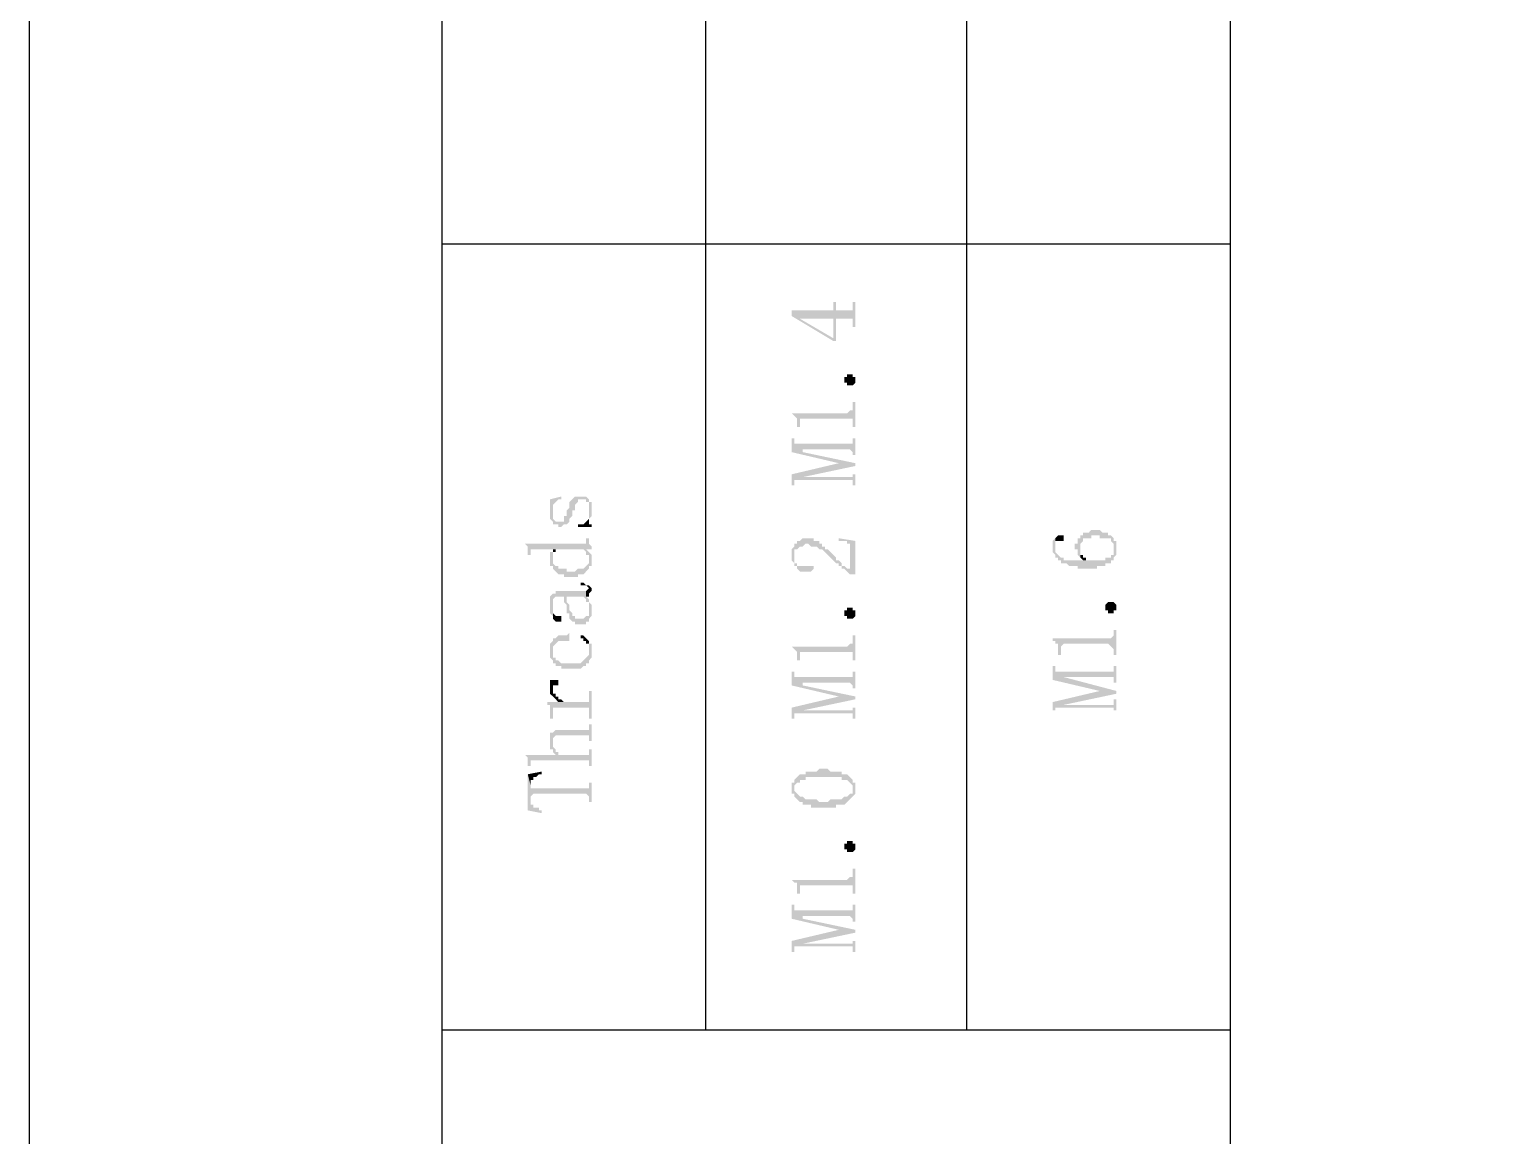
# Model space of a CAD drawing. Header units: inches. Extents: x 3613 to 8393, y -2205 to -794.
# Drawn here: x 4540.89 to 4564.64, y -2058.91 to -2040.93 of the extents above; entities that cross this region are included whole.
import ezdxf

# ---------------------------------------------------------------- set-up
doc = ezdxf.new("R2010")
doc.units = ezdxf.units.IN
doc.header["$MEASUREMENT"] = 0

msp = doc.modelspace()

# ---------------------------------------------------------------- hatches: boundary and pattern name
at = {"transparency": 33554559}
for points in [[(4553.279, -2045.501), (4553.279, -2045.591), (4553.956, -2045.997), (4554.001, -2045.997), (4554.001, -2045.636), (4554.272, -2045.636), (4554.272, -2045.772), (4554.317, -2045.772), (4554.317, -2045.366), (4554.272, -2045.366), (4554.272, -2045.456), (4554.272, -2045.501), (4554.001, -2045.501), (4554.001, -2045.366), (4553.956, -2045.366), (4553.956, -2045.952), (4553.414, -2045.636), (4553.414, -2045.636)], [(4553.279, -2045.501), (4553.414, -2045.636), (4553.956, -2045.636), (4553.956, -2045.952), (4553.956, -2045.501)], [(4554.317, -2046.629), (4554.317, -2046.674), (4554.317, -2046.674), (4554.272, -2046.72), (4554.182, -2046.72), (4554.182, -2046.674), (4554.137, -2046.674), (4554.137, -2046.629), (4554.137, -2046.584), (4554.182, -2046.584), (4554.182, -2046.539), (4554.272, -2046.539), (4554.272, -2046.584), (4554.317, -2046.584), (4554.317, -2046.629)], [(4553.279, -2047.171), (4553.279, -2047.171), (4553.324, -2047.216), (4553.324, -2047.216), (4553.369, -2047.261), (4553.369, -2047.306), (4553.369, -2047.397), (4553.414, -2047.397), (4553.414, -2047.261), (4554.272, -2047.261), (4554.272, -2047.306), (4554.272, -2047.397), (4554.317, -2047.397), (4554.317, -2046.99), (4554.272, -2046.99), (4554.272, -2047.081), (4554.272, -2047.126), (4554.227, -2047.126), (4554.182, -2047.171)], [(4553.279, -2047.577), (4553.279, -2047.803), (4554.046, -2047.983), (4554.046, -2047.983), (4554.317, -2048.028), (4554.317, -2047.983), (4553.46, -2047.803), (4553.46, -2047.758), (4553.369, -2047.667), (4553.324, -2047.667), (4553.324, -2047.577)], [(4553.369, -2047.667), (4553.46, -2047.758), (4554.227, -2047.758), (4554.272, -2047.803), (4554.272, -2047.848), (4554.317, -2047.848), (4554.317, -2047.577), (4554.272, -2047.577), (4554.272, -2047.622), (4554.272, -2047.667), (4554.227, -2047.667)], [(4553.279, -2048.164), (4553.279, -2048.344), (4553.324, -2048.344), (4553.324, -2048.299), (4553.324, -2048.254), (4553.369, -2048.254), (4553.46, -2048.209), (4554.317, -2048.028), (4554.046, -2047.983)], [(4553.369, -2048.254), (4554.272, -2048.254), (4554.272, -2048.344), (4554.317, -2048.344), (4554.317, -2048.164), (4554.272, -2048.164), (4554.272, -2048.209), (4553.46, -2048.209)], [(4549.352, -2048.57), (4549.352, -2048.615), (4549.398, -2048.931), (4549.398, -2048.75), (4549.398, -2048.705), (4549.398, -2048.66), (4549.443, -2048.615), (4549.443, -2048.615), (4549.488, -2048.57), (4549.533, -2048.57), (4549.533, -2048.525)], [(4549.352, -2048.75), (4549.352, -2048.841), (4549.352, -2048.886), (4549.398, -2048.931), (4549.352, -2048.615), (4549.352, -2048.66)], [(4549.398, -2048.931), (4549.398, -2048.976), (4549.488, -2048.976), (4549.488, -2049.021), (4549.533, -2049.021), (4549.578, -2048.976), (4549.623, -2048.976), (4549.668, -2048.931), (4549.668, -2048.886), (4549.668, -2048.886), (4549.714, -2048.841), (4549.714, -2048.796), (4549.714, -2048.75), (4549.759, -2048.75), (4549.759, -2048.66), (4549.759, -2048.66), (4549.804, -2048.615), (4549.804, -2048.57), (4549.939, -2048.57), (4549.939, -2048.615), (4549.984, -2048.615), (4549.984, -2048.66), (4549.984, -2048.931), (4549.984, -2048.886), (4550.029, -2048.841), (4550.029, -2048.75), (4550.029, -2048.615), (4549.984, -2048.615), (4549.984, -2048.57), (4549.984, -2048.57), (4549.939, -2048.525), (4549.759, -2048.525), (4549.714, -2048.57), (4549.714, -2048.57), (4549.668, -2048.615), (4549.668, -2048.66), (4549.668, -2048.705), (4549.623, -2048.75), (4549.623, -2048.796), (4549.623, -2048.841), (4549.578, -2048.841), (4549.578, -2048.931), (4549.443, -2048.931), (4549.398, -2048.886), (4549.398, -2048.841), (4549.398, -2048.75)], [(4549.804, -2048.976), (4549.804, -2049.021), (4550.029, -2049.021), (4550.029, -2048.976), (4549.984, -2048.976), (4549.984, -2048.75), (4549.984, -2048.796), (4549.984, -2048.886), (4549.984, -2048.886), (4549.939, -2048.931), (4549.939, -2048.931), (4549.894, -2048.976), (4549.849, -2048.976)], [(4557.567, -2049.202), (4557.567, -2049.337), (4557.567, -2049.247), (4557.702, -2049.247), (4557.702, -2049.157), (4557.612, -2049.157)], [(4557.882, -2049.337), (4557.882, -2049.382), (4557.928, -2049.382), (4557.928, -2049.473), (4557.928, -2049.473), (4557.973, -2049.518), (4557.973, -2049.337), (4557.973, -2049.292), (4557.973, -2049.292), (4558.018, -2049.247), (4558.018, -2049.202), (4558.153, -2049.202), (4558.153, -2049.157), (4558.289, -2049.157), (4558.289, -2049.202), (4558.469, -2049.202), (4558.469, -2049.247), (4558.469, -2049.247), (4558.514, -2049.292), (4558.514, -2049.518), (4558.559, -2049.473), (4558.559, -2049.382), (4558.559, -2049.337), (4558.559, -2049.247), (4558.514, -2049.247), (4558.514, -2049.202), (4558.514, -2049.202), (4558.469, -2049.157), (4558.424, -2049.157), (4558.424, -2049.112), (4558.334, -2049.112), (4558.289, -2049.066), (4558.153, -2049.066), (4558.108, -2049.112), (4558.018, -2049.112), (4558.018, -2049.157), (4557.973, -2049.157), (4557.973, -2049.202), (4557.928, -2049.202), (4557.928, -2049.247), (4557.928, -2049.292), (4557.882, -2049.292)], [(4548.946, -2049.292), (4548.946, -2049.292), (4548.991, -2049.337), (4548.991, -2049.382), (4548.991, -2049.473), (4549.037, -2049.473), (4549.037, -2049.382), (4549.443, -2049.382), (4549.443, -2049.427), (4549.443, -2049.382), (4550.029, -2049.382), (4550.029, -2049.337), (4550.029, -2049.337), (4549.984, -2049.292), (4549.984, -2049.247), (4549.984, -2049.202), (4549.939, -2049.202), (4549.939, -2049.247), (4549.939, -2049.292), (4549.894, -2049.292)], [(4549.352, -2049.563), (4549.352, -2049.608), (4549.352, -2049.653), (4549.398, -2049.653), (4549.398, -2049.698), (4549.398, -2049.698), (4549.443, -2049.743), (4549.443, -2049.743), (4549.488, -2049.789), (4549.578, -2049.789), (4549.578, -2049.834), (4549.804, -2049.834), (4549.804, -2049.789), (4549.894, -2049.789), (4549.939, -2049.743), (4549.939, -2049.743), (4549.984, -2049.698), (4549.984, -2049.563), (4549.984, -2049.608), (4549.984, -2049.608), (4549.939, -2049.653), (4549.939, -2049.653), (4549.894, -2049.698), (4549.804, -2049.698), (4549.759, -2049.743), (4549.623, -2049.743), (4549.623, -2049.698), (4549.488, -2049.698), (4549.488, -2049.653), (4549.443, -2049.653), (4549.398, -2049.608), (4549.398, -2049.427), (4549.352, -2049.427), (4549.352, -2049.473), (4549.352, -2049.518)], [(4549.398, -2049.427), (4549.398, -2049.518), (4549.398, -2049.427), (4549.443, -2049.427), (4549.443, -2049.382), (4549.398, -2049.382)], [(4549.894, -2049.382), (4549.939, -2049.427), (4549.939, -2049.473), (4549.984, -2049.473), (4549.984, -2049.698), (4549.984, -2049.653), (4550.029, -2049.653), (4550.029, -2049.608), (4550.029, -2049.563), (4550.029, -2049.518), (4550.029, -2049.473), (4549.984, -2049.427), (4549.984, -2049.427), (4549.939, -2049.382)], [(4553.279, -2049.473), (4553.279, -2049.518), (4553.279, -2049.563), (4553.324, -2049.608), (4553.324, -2049.473), (4553.324, -2049.382), (4553.369, -2049.382), (4553.414, -2049.337), (4553.46, -2049.337), (4553.505, -2049.292), (4553.55, -2049.292), (4553.595, -2049.337), (4553.685, -2049.337), (4553.73, -2049.382), (4553.775, -2049.382), (4553.821, -2049.427), (4553.821, -2049.427), (4553.866, -2049.473), (4553.866, -2049.473), (4553.911, -2049.518), (4553.911, -2049.518), (4553.956, -2049.563), (4553.956, -2049.563), (4554.001, -2049.608), (4554.046, -2049.608), (4554.046, -2049.653), (4554.091, -2049.653), (4554.091, -2049.698), (4554.137, -2049.698), (4554.182, -2049.743), (4554.182, -2049.743), (4554.227, -2049.789), (4554.227, -2049.698), (4554.182, -2049.698), (4554.137, -2049.653), (4554.091, -2049.653), (4554.091, -2049.608), (4554.091, -2049.608), (4554.046, -2049.563), (4554.001, -2049.563), (4554.001, -2049.518), (4554.001, -2049.518), (4553.956, -2049.473), (4553.956, -2049.473), (4553.911, -2049.427), (4553.911, -2049.427), (4553.866, -2049.382), (4553.821, -2049.382), (4553.821, -2049.337), (4553.775, -2049.337), (4553.775, -2049.292), (4553.73, -2049.292), (4553.73, -2049.247), (4553.64, -2049.247), (4553.64, -2049.202), (4553.46, -2049.202), (4553.414, -2049.247), (4553.369, -2049.247), (4553.369, -2049.292), (4553.324, -2049.292), (4553.324, -2049.337), (4553.324, -2049.337), (4553.279, -2049.382), (4553.279, -2049.427), (4553.279, -2049.427)], [(4554.046, -2049.202), (4554.046, -2049.247), (4554.182, -2049.247), (4554.182, -2049.292), (4554.227, -2049.292), (4554.227, -2049.789), (4554.317, -2049.789), (4554.317, -2049.247)], [(4557.521, -2049.337), (4557.521, -2049.382), (4557.521, -2049.427), (4557.567, -2049.473), (4557.567, -2049.518), (4557.612, -2049.518), (4557.612, -2049.563), (4557.657, -2049.563), (4557.657, -2049.608), (4557.747, -2049.608), (4557.792, -2049.653), (4557.928, -2049.653), (4557.928, -2049.698), (4558.244, -2049.698), (4558.244, -2049.653), (4558.379, -2049.653), (4558.379, -2049.608), (4558.469, -2049.608), (4558.469, -2049.563), (4558.514, -2049.563), (4558.514, -2049.518), (4558.514, -2049.382), (4558.514, -2049.473), (4558.469, -2049.473), (4558.469, -2049.518), (4558.379, -2049.518), (4558.379, -2049.563), (4557.702, -2049.563), (4557.702, -2049.518), (4557.657, -2049.518), (4557.612, -2049.473), (4557.612, -2049.473), (4557.567, -2049.427), (4557.567, -2049.382), (4557.567, -2049.202), (4557.521, -2049.247), (4557.521, -2049.292)], [(4557.973, -2049.518), (4557.973, -2049.518), (4558.018, -2049.563), (4558.063, -2049.563), (4558.063, -2049.518), (4558.018, -2049.518), (4558.018, -2049.473), (4557.973, -2049.473), (4557.973, -2049.427), (4557.973, -2049.337)], [(4553.324, -2049.608), (4553.324, -2049.653), (4553.369, -2049.653), (4553.369, -2049.698), (4553.369, -2049.698), (4553.414, -2049.743), (4553.595, -2049.743), (4553.64, -2049.698), (4553.64, -2049.653), (4553.369, -2049.653), (4553.369, -2049.608), (4553.324, -2049.608), (4553.324, -2049.518), (4553.324, -2049.518)], [(4549.352, -2050.285), (4549.352, -2050.33), (4549.352, -2050.42), (4549.352, -2050.42), (4549.398, -2050.465), (4549.398, -2050.285), (4549.398, -2050.195), (4549.398, -2050.195), (4549.443, -2050.15), (4549.578, -2050.15), (4549.578, -2050.24), (4549.623, -2050.285), (4549.623, -2050.33), (4549.623, -2050.15), (4549.894, -2050.15), (4549.939, -2050.195), (4549.939, -2050.24), (4549.984, -2050.24), (4549.984, -2050.33), (4549.984, -2050.375), (4549.984, -2050.195), (4549.984, -2050.195), (4549.939, -2050.15), (4549.939, -2050.059), (4549.443, -2050.059), (4549.443, -2050.104), (4549.398, -2050.104), (4549.352, -2050.15)], [(4549.849, -2049.924), (4549.849, -2049.969), (4549.939, -2049.969), (4549.984, -2050.014), (4549.984, -2050.15), (4549.984, -2050.104), (4549.984, -2050.104), (4550.029, -2050.059), (4550.029, -2050.014), (4549.984, -2049.969), (4549.939, -2049.969), (4549.894, -2049.924)], [(4549.939, -2050.059), (4549.939, -2050.15), (4549.984, -2050.15), (4549.984, -2050.014), (4549.984, -2050.014)], [(4549.398, -2050.465), (4549.398, -2050.511), (4549.398, -2050.511), (4549.443, -2050.556), (4549.533, -2050.556), (4549.533, -2050.511), (4549.533, -2050.465), (4549.443, -2050.465), (4549.398, -2050.42), (4549.398, -2050.285)], [(4549.623, -2050.33), (4549.623, -2050.42), (4549.668, -2050.42), (4549.668, -2050.465), (4549.668, -2050.511), (4549.668, -2050.511), (4549.714, -2050.556), (4549.759, -2050.556), (4549.759, -2050.601), (4549.939, -2050.601), (4549.939, -2050.556), (4549.984, -2050.556), (4549.984, -2050.511), (4549.984, -2050.511), (4550.029, -2050.465), (4550.029, -2050.375), (4550.029, -2050.33), (4550.029, -2050.285), (4549.984, -2050.24), (4549.984, -2050.42), (4549.984, -2050.465), (4549.939, -2050.465), (4549.894, -2050.511), (4549.759, -2050.511), (4549.759, -2050.465), (4549.714, -2050.465), (4549.714, -2050.42), (4549.714, -2050.42), (4549.668, -2050.375), (4549.668, -2050.33), (4549.668, -2050.285), (4549.623, -2050.24), (4549.623, -2050.15)], [(4554.317, -2050.42), (4554.317, -2050.465), (4554.317, -2050.465), (4554.272, -2050.511), (4554.182, -2050.511), (4554.182, -2050.465), (4554.137, -2050.465), (4554.137, -2050.42), (4554.137, -2050.375), (4554.182, -2050.375), (4554.182, -2050.33), (4554.272, -2050.33), (4554.272, -2050.375), (4554.317, -2050.375), (4554.317, -2050.42)], [(4558.559, -2050.33), (4558.559, -2050.375), (4558.514, -2050.375), (4558.514, -2050.42), (4558.424, -2050.42), (4558.424, -2050.375), (4558.379, -2050.375), (4558.379, -2050.33), (4558.379, -2050.285), (4558.379, -2050.285), (4558.424, -2050.24), (4558.514, -2050.24), (4558.559, -2050.285), (4558.559, -2050.33)], [(4549.352, -2050.917), (4549.398, -2051.007), (4549.398, -2050.962), (4549.398, -2050.962), (4549.443, -2050.917), (4549.443, -2050.917), (4549.488, -2050.872), (4549.668, -2050.872), (4549.668, -2051.323), (4549.849, -2051.323), (4549.894, -2051.278), (4549.939, -2051.278), (4549.939, -2051.233), (4549.984, -2051.233), (4549.984, -2051.188), (4549.984, -2051.188), (4550.029, -2051.142), (4550.029, -2051.097), (4550.029, -2051.007), (4550.029, -2050.962), (4550.029, -2050.917), (4549.984, -2050.917), (4549.984, -2050.872), (4549.984, -2051.007), (4549.984, -2051.097), (4549.984, -2051.097), (4549.939, -2051.142), (4549.939, -2051.142), (4549.894, -2051.188), (4549.894, -2051.188), (4549.849, -2051.233), (4549.668, -2051.233), (4549.668, -2050.736), (4549.668, -2050.736), (4549.623, -2050.781), (4549.488, -2050.781), (4549.443, -2050.827), (4549.398, -2050.827), (4549.398, -2050.872), (4549.398, -2050.872)], [(4549.849, -2050.827), (4549.894, -2050.827), (4549.894, -2050.872), (4549.939, -2050.872), (4549.939, -2050.917), (4549.984, -2050.917), (4549.984, -2050.962), (4549.984, -2051.007), (4549.984, -2050.872), (4549.984, -2050.872), (4549.939, -2050.827), (4549.939, -2050.827), (4549.894, -2050.781), (4549.849, -2050.781)], [(4553.279, -2050.962), (4553.279, -2050.962), (4553.324, -2051.007), (4553.324, -2051.007), (4553.369, -2051.052), (4553.369, -2051.097), (4553.369, -2051.188), (4553.414, -2051.188), (4553.414, -2051.052), (4554.272, -2051.052), (4554.272, -2051.097), (4554.272, -2051.188), (4554.317, -2051.188), (4554.317, -2050.781), (4554.272, -2050.781), (4554.272, -2050.872), (4554.272, -2050.917), (4554.227, -2050.917), (4554.182, -2050.962)], [(4557.521, -2050.827), (4557.521, -2050.872), (4557.567, -2050.872), (4557.567, -2050.917), (4557.612, -2050.917), (4557.612, -2050.962), (4557.612, -2051.097), (4557.657, -2051.097), (4557.657, -2050.962), (4557.657, -2050.962), (4557.702, -2050.917), (4558.424, -2050.917), (4558.469, -2050.962), (4558.469, -2050.962), (4558.514, -2051.007), (4558.514, -2051.097), (4558.559, -2051.097), (4558.559, -2050.691), (4558.514, -2050.691), (4558.514, -2050.781), (4558.514, -2050.781), (4558.469, -2050.827), (4558.424, -2050.827)], [(4549.352, -2051.052), (4549.352, -2051.142), (4549.352, -2051.142), (4549.398, -2051.188), (4549.398, -2051.233), (4549.443, -2051.233), (4549.443, -2051.278), (4549.533, -2051.278), (4549.533, -2051.323), (4549.668, -2051.323), (4549.668, -2051.233), (4549.533, -2051.233), (4549.488, -2051.188), (4549.443, -2051.188), (4549.443, -2051.142), (4549.398, -2051.142), (4549.398, -2051.097), (4549.398, -2051.007), (4549.352, -2050.917), (4549.352, -2050.962), (4549.352, -2051.007)], [(4557.521, -2051.278), (4557.521, -2051.504), (4558.289, -2051.684), (4558.289, -2051.684), (4558.559, -2051.729), (4558.559, -2051.684), (4557.702, -2051.458), (4557.702, -2051.458), (4557.612, -2051.368), (4557.567, -2051.368), (4557.567, -2051.323), (4557.567, -2051.278)], [(4557.612, -2051.368), (4557.702, -2051.458), (4558.514, -2051.458), (4558.514, -2051.504), (4558.514, -2051.549), (4558.559, -2051.549), (4558.559, -2051.278), (4558.514, -2051.278), (4558.514, -2051.323), (4558.514, -2051.368), (4558.469, -2051.368)], [(4549.352, -2051.594), (4549.352, -2051.684), (4549.352, -2051.729), (4549.398, -2051.774), (4549.398, -2051.639), (4549.398, -2051.594), (4549.488, -2051.594), (4549.488, -2051.549), (4549.488, -2051.504), (4549.352, -2051.504), (4549.352, -2051.549)], [(4553.279, -2051.368), (4553.279, -2051.594), (4554.046, -2051.774), (4554.046, -2051.774), (4554.317, -2051.819), (4554.317, -2051.774), (4553.46, -2051.594), (4553.46, -2051.549), (4553.369, -2051.458), (4553.324, -2051.458), (4553.324, -2051.368)], [(4553.369, -2051.458), (4553.46, -2051.549), (4554.227, -2051.549), (4554.272, -2051.594), (4554.272, -2051.639), (4554.317, -2051.639), (4554.317, -2051.368), (4554.272, -2051.368), (4554.272, -2051.413), (4554.272, -2051.458), (4554.227, -2051.458)], [(4549.307, -2051.865), (4549.307, -2051.91), (4549.352, -2051.91), (4549.352, -2052), (4549.352, -2052.045), (4549.352, -2052.135), (4549.398, -2052.135), (4549.398, -2052), (4549.398, -2051.955), (4549.984, -2051.955), (4549.984, -2052), (4549.984, -2052.135), (4550.029, -2052.135), (4550.029, -2051.684), (4549.984, -2051.684), (4549.984, -2051.819), (4549.984, -2051.865), (4549.533, -2051.865)], [(4549.398, -2051.774), (4549.398, -2051.774), (4549.443, -2051.819), (4549.443, -2051.819), (4549.488, -2051.865), (4549.578, -2051.865), (4549.533, -2051.819), (4549.488, -2051.819), (4549.488, -2051.774), (4549.443, -2051.774), (4549.443, -2051.729), (4549.398, -2051.729), (4549.398, -2051.684), (4549.398, -2051.639)], [(4553.279, -2051.955), (4553.279, -2052.135), (4553.324, -2052.135), (4553.324, -2052.09), (4553.324, -2052.045), (4553.369, -2052.045), (4553.46, -2052), (4554.317, -2051.819), (4554.046, -2051.774)], [(4557.521, -2051.865), (4557.521, -2052), (4557.567, -2052), (4557.567, -2051.955), (4557.612, -2051.955), (4557.702, -2051.91), (4558.559, -2051.729), (4558.289, -2051.684)], [(4553.369, -2052.045), (4554.272, -2052.045), (4554.272, -2052.135), (4554.317, -2052.135), (4554.317, -2051.955), (4554.272, -2051.955), (4554.272, -2052), (4553.46, -2052)], [(4557.612, -2051.955), (4558.514, -2051.955), (4558.514, -2052), (4558.559, -2052), (4558.559, -2051.819), (4558.514, -2051.819), (4558.514, -2051.865), (4558.514, -2051.91), (4557.702, -2051.91)], [(4549.398, -2052.361), (4549.398, -2052.496), (4549.398, -2052.451), (4549.443, -2052.406), (4549.984, -2052.406), (4549.984, -2052.496), (4550.029, -2052.496), (4550.029, -2052.226), (4549.984, -2052.226), (4549.984, -2052.271), (4549.984, -2052.316), (4549.443, -2052.316)], [(4549.352, -2052.496), (4549.352, -2052.542), (4549.352, -2052.632), (4549.398, -2052.632), (4549.398, -2052.677), (4549.398, -2052.677), (4549.443, -2052.722), (4549.443, -2052.722), (4549.488, -2052.677), (4549.443, -2052.677), (4549.443, -2052.632), (4549.443, -2052.632), (4549.398, -2052.587), (4549.398, -2052.361), (4549.352, -2052.361), (4549.352, -2052.451), (4549.352, -2052.451)], [(4548.946, -2052.722), (4548.946, -2052.722), (4548.991, -2052.767), (4548.991, -2052.812), (4548.991, -2052.903), (4549.037, -2052.903), (4549.037, -2052.857), (4549.037, -2052.812), (4549.984, -2052.812), (4549.984, -2052.903), (4550.029, -2052.903), (4550.029, -2052.632), (4549.984, -2052.632), (4549.984, -2052.677), (4549.984, -2052.722), (4549.488, -2052.722), (4549.488, -2052.677), (4549.443, -2052.722)], [(4553.279, -2053.264), (4553.279, -2053.354), (4553.324, -2053.354), (4553.324, -2053.399), (4553.324, -2053.264), (4553.324, -2053.219), (4553.324, -2053.219), (4553.369, -2053.173), (4553.414, -2053.173), (4553.414, -2053.128), (4553.505, -2053.128), (4553.505, -2053.083), (4554.091, -2053.083), (4554.091, -2053.128), (4554.182, -2053.128), (4554.227, -2053.173), (4554.227, -2053.173), (4554.272, -2053.219), (4554.272, -2053.264), (4554.272, -2053.128), (4554.272, -2053.128), (4554.227, -2053.083), (4554.227, -2053.083), (4554.182, -2053.038), (4554.091, -2053.038), (4554.091, -2052.993), (4553.911, -2052.993), (4553.866, -2052.948), (4553.73, -2052.948), (4553.685, -2052.993), (4553.505, -2052.993), (4553.505, -2053.038), (4553.414, -2053.038), (4553.369, -2053.083), (4553.369, -2053.083), (4553.324, -2053.128), (4553.324, -2053.173), (4553.279, -2053.173)], [(4548.991, -2053.038), (4549.037, -2053.219), (4549.037, -2053.128), (4549.082, -2053.128), (4549.082, -2053.083), (4549.127, -2053.083), (4549.172, -2053.038), (4549.217, -2053.038), (4549.217, -2052.993)], [(4548.991, -2053.038), (4548.991, -2053.625), (4549.217, -2053.67), (4549.217, -2053.625), (4549.172, -2053.625), (4549.172, -2053.58), (4549.082, -2053.58), (4549.082, -2053.534), (4549.037, -2053.534), (4549.037, -2053.444), (4549.037, -2053.219)], [(4549.037, -2053.219), (4549.037, -2053.444), (4549.037, -2053.399), (4549.037, -2053.399), (4549.082, -2053.354), (4549.939, -2053.354), (4549.984, -2053.399), (4549.984, -2053.489), (4550.029, -2053.489), (4550.029, -2053.173), (4549.984, -2053.173), (4549.984, -2053.219), (4549.984, -2053.264), (4549.037, -2053.264)], [(4553.324, -2053.399), (4553.369, -2053.444), (4553.369, -2053.444), (4553.414, -2053.489), (4553.46, -2053.489), (4553.46, -2053.534), (4553.595, -2053.534), (4553.595, -2053.58), (4554.001, -2053.58), (4554.001, -2053.534), (4554.137, -2053.534), (4554.182, -2053.489), (4554.182, -2053.489), (4554.227, -2053.444), (4554.227, -2053.444), (4554.272, -2053.399), (4554.272, -2053.399), (4554.317, -2053.354), (4554.317, -2053.309), (4554.317, -2053.264), (4554.317, -2053.219), (4554.317, -2053.173), (4554.272, -2053.173), (4554.272, -2053.128), (4554.272, -2053.309), (4554.272, -2053.354), (4554.227, -2053.354), (4554.182, -2053.399), (4554.137, -2053.399), (4554.091, -2053.444), (4553.911, -2053.444), (4553.866, -2053.489), (4553.73, -2053.489), (4553.685, -2053.444), (4553.505, -2053.444), (4553.46, -2053.399), (4553.414, -2053.399), (4553.369, -2053.354), (4553.369, -2053.354), (4553.324, -2053.309), (4553.324, -2053.264)], [(4554.317, -2054.211), (4554.317, -2054.257), (4554.317, -2054.257), (4554.272, -2054.302), (4554.182, -2054.302), (4554.182, -2054.257), (4554.137, -2054.257), (4554.137, -2054.211), (4554.137, -2054.166), (4554.182, -2054.166), (4554.182, -2054.121), (4554.272, -2054.121), (4554.272, -2054.166), (4554.317, -2054.166), (4554.317, -2054.211)], [(4553.279, -2054.753), (4553.279, -2054.753), (4553.324, -2054.798), (4553.369, -2054.798), (4553.369, -2054.843), (4553.369, -2054.888), (4553.369, -2054.979), (4553.414, -2054.979), (4553.414, -2054.843), (4554.272, -2054.843), (4554.272, -2054.888), (4554.272, -2054.979), (4554.317, -2054.979), (4554.317, -2054.573), (4554.272, -2054.573), (4554.272, -2054.663), (4554.272, -2054.708), (4554.227, -2054.708), (4554.182, -2054.753)], [(4553.279, -2055.159), (4553.279, -2055.385), (4554.046, -2055.565), (4554.046, -2055.565), (4554.317, -2055.611), (4554.317, -2055.565), (4553.46, -2055.385), (4553.46, -2055.34), (4553.369, -2055.25), (4553.324, -2055.25), (4553.324, -2055.159)], [(4553.369, -2055.25), (4553.46, -2055.34), (4554.227, -2055.34), (4554.272, -2055.385), (4554.272, -2055.43), (4554.317, -2055.43), (4554.317, -2055.159), (4554.272, -2055.159), (4554.272, -2055.204), (4554.272, -2055.25), (4554.227, -2055.25)], [(4553.279, -2055.746), (4553.279, -2055.926), (4553.324, -2055.926), (4553.324, -2055.881), (4553.324, -2055.836), (4553.369, -2055.836), (4553.46, -2055.791), (4554.317, -2055.611), (4554.046, -2055.565)], [(4553.369, -2055.836), (4554.272, -2055.836), (4554.272, -2055.926), (4554.317, -2055.926), (4554.317, -2055.746), (4554.272, -2055.746), (4554.272, -2055.791), (4553.46, -2055.791)]]:
    msp.add_hatch(color=256, dxfattribs=at).paths.add_polyline_path(points)

# ---------------------------------------------------------------- linework, layer by layer
msp.add_line((4547.592, -1913.772), (4547.592, -2200.513))
msp.add_lwpolyline([(4960.886, -2204.772), (4960.886, -1907.772), (4540.886, -1907.772), (4540.886, -2204.772)], close=True)
for points in [[(4560.41, -1913.772), (4560.41, -2200.513)], [(4551.88, -2019.505), (4551.88, -2057.19)], [(4556.122, -2019.505), (4556.122, -2057.19)], [(4547.592, -2044.418), (4560.41, -2044.418)], [(4547.592, -2057.19), (4560.41, -2057.19)]]:
    msp.add_lwpolyline(points)

doc.saveas('drawing.dxf')
